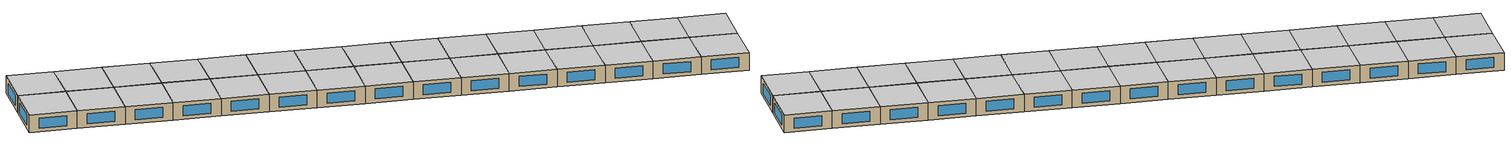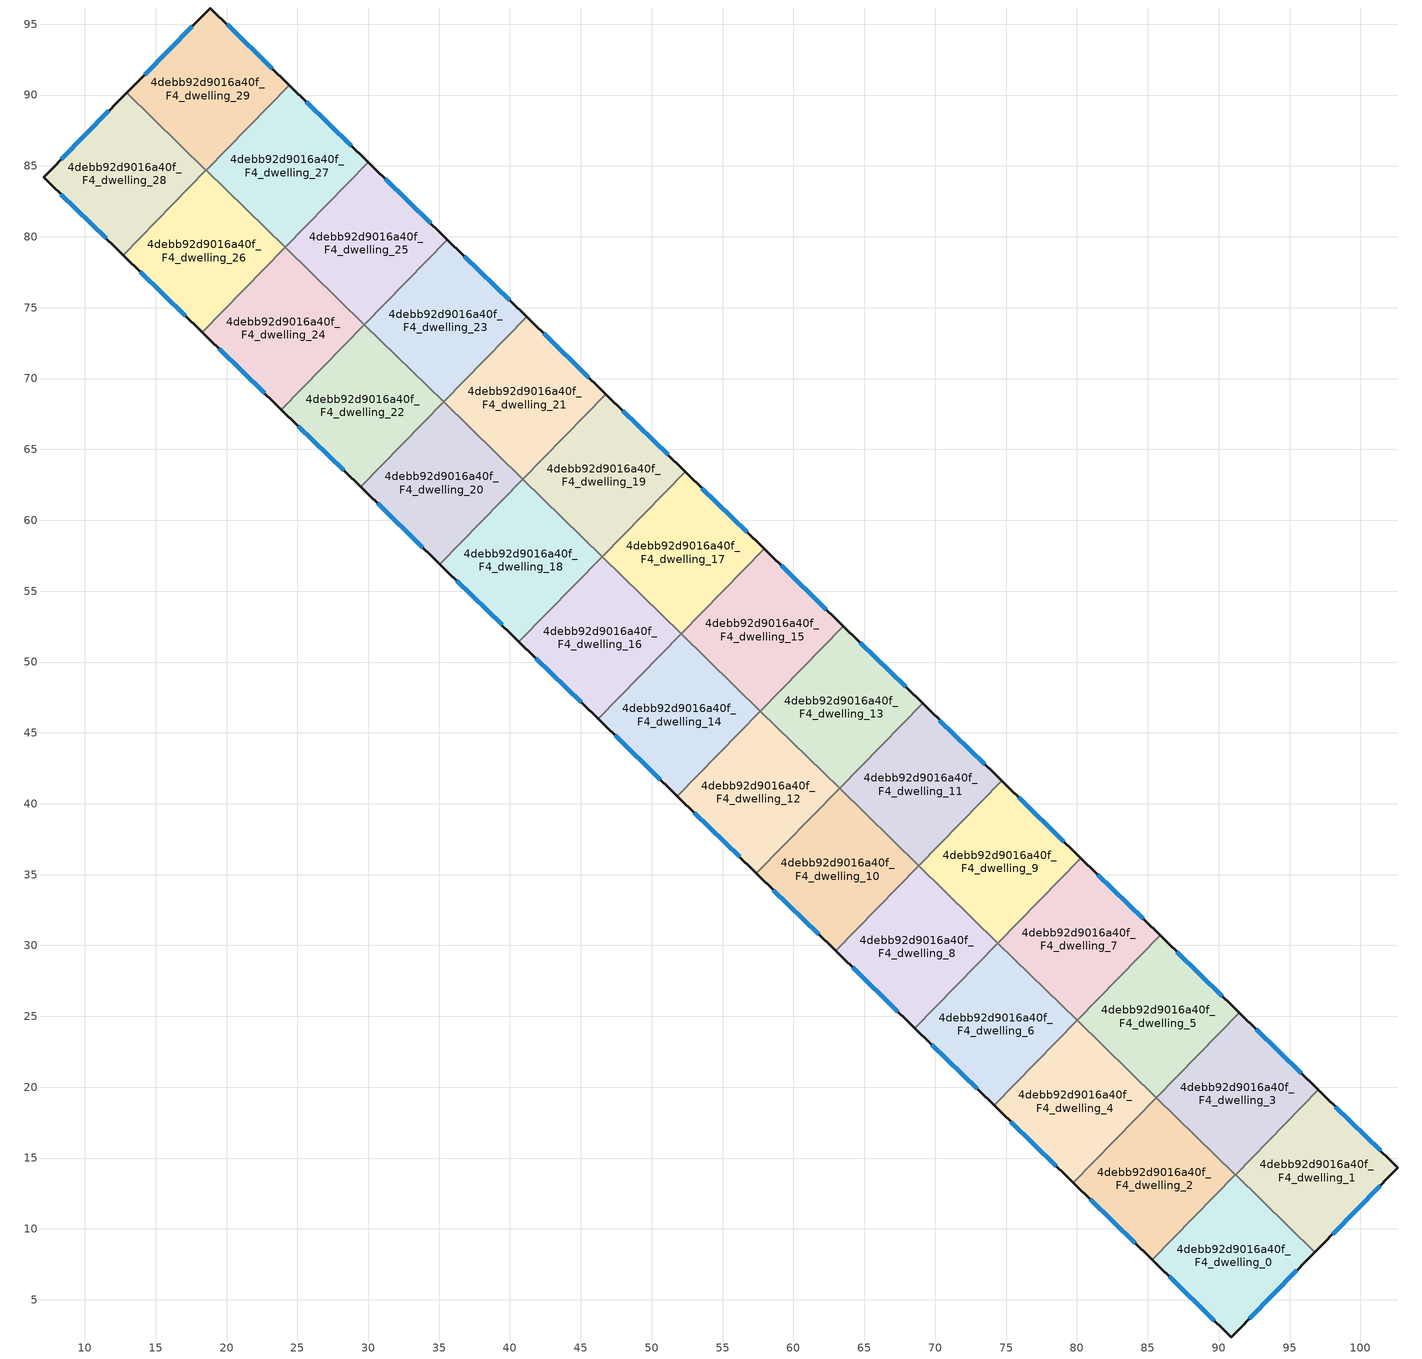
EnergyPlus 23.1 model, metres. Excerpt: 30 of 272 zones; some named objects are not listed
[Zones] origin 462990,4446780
4debb92d9016a40f_F4_dwelling_0
 floor to 4debb92d9016a40f_F3_dwelling_0 (EU_floor_Construction): 96.78,8.37 90.88,2.38 85.32,7.81 91.19,13.82 z12
 wall outside (EU_wall_Construction): 85.32,7.81 90.88,2.38 96.78,8.37 z12:15
 wall to 4debb92d9016a40f_F4_dwelling_1 (EU_wall_Construction): 96.78,8.37 91.19,13.82 z12:15
 wall to 4debb92d9016a40f_F4_dwelling_2 (EU_wall_Construction): 91.18,13.81 85.32,7.81 z12:15
 wall to 4debb92d9016a40f_F4_dwelling_3 (EU_wall_Construction): 91.19,13.82 91.18,13.81 z12:15
 window (EU_Window_Construction): 92.15,3.66 95.51,7.08 / 86.51,6.65 89.69,3.54 z12.64:14.36
 ceiling to 4debb92d9016a40f_F5_dwelling_0 (EU_floor_Construction): 90.88,2.38 96.78,8.37 91.19,13.82 85.32,7.81 z15
4debb92d9016a40f_F4_dwelling_1
 floor to 4debb92d9016a40f_F3_dwelling_1 (EU_floor_Construction): 102.64,14.33 96.78,8.37 91.19,13.82 97.03,19.8 z12
 wall outside (EU_wall_Construction): 96.78,8.37 102.64,14.33 97.03,19.8 z12:15
 wall to 4debb92d9016a40f_F4_dwelling_3 (EU_wall_Construction): 97.03,19.8 91.19,13.82 z12:15
 window (EU_Window_Construction): 98.03,9.64 101.39,13.05 / 101.44,15.5 98.24,18.63 z12.64:14.36
 ceiling to 4debb92d9016a40f_F5_dwelling_1 (EU_floor_Construction): 96.78,8.37 102.64,14.33 97.03,19.8 91.19,13.82 z15
4debb92d9016a40f_F4_dwelling_10
 floor to 4debb92d9016a40f_F3_dwelling_10 (EU_floor_Construction): 68.84,35.62 62.98,29.63 57.39,35.08 63.25,41.08 z12
 wall outside (EU_wall_Construction): 57.39,35.08 62.98,29.63 z12:15
 wall to 4debb92d9016a40f_F4_dwelling_12 (EU_wall_Construction): 63.25,41.08 57.39,35.08 z12:15
 wall to 4debb92d9016a40f_F4_dwelling_8 (EU_wall_Construction): 62.98,29.63 68.84,35.62 z12:15
 wall to 4debb92d9016a40f_F4_dwelling_11 (EU_wall_Construction): 68.84,35.62 63.25,41.08 z12:15
 window (EU_Window_Construction): 58.59,33.91 61.78,30.79 z12.64:14.36
 ceiling to 4debb92d9016a40f_F5_dwelling_10 (EU_floor_Construction): 62.98,29.63 68.84,35.62 63.25,41.08 57.39,35.08 z15
4debb92d9016a40f_F4_dwelling_11
 floor to 4debb92d9016a40f_F3_dwelling_11 (EU_floor_Construction): 74.69,41.62 68.84,35.62 63.25,41.08 69.1,47.08 z12
 wall outside (EU_wall_Construction): 74.69,41.62 69.1,47.08 z12:15
 wall to 4debb92d9016a40f_F4_dwelling_13 (EU_wall_Construction): 69.1,47.08 63.25,41.08 z12:15
 wall to 4debb92d9016a40f_F4_dwelling_9 (EU_wall_Construction): 68.84,35.62 74.69,41.62 z12:15
 window (EU_Window_Construction): 73.49,42.79 70.3,45.91 z12.64:14.36
 ceiling to 4debb92d9016a40f_F5_dwelling_11 (EU_floor_Construction): 68.84,35.62 74.69,41.62 69.1,47.08 63.25,41.08 z15
4debb92d9016a40f_F4_dwelling_12
 floor to 4debb92d9016a40f_F3_dwelling_12 (EU_floor_Construction): 63.25,41.08 57.39,35.08 51.81,40.54 57.66,46.53 z12
 wall outside (EU_wall_Construction): 51.81,40.54 57.39,35.08 z12:15
 wall to 4debb92d9016a40f_F4_dwelling_14 (EU_wall_Construction): 57.66,46.53 51.81,40.54 z12:15
 wall to 4debb92d9016a40f_F4_dwelling_13 (EU_wall_Construction): 63.25,41.08 57.66,46.53 z12:15
 window (EU_Window_Construction): 53,39.37 56.2,36.25 z12.64:14.36
 ceiling to 4debb92d9016a40f_F5_dwelling_12 (EU_floor_Construction): 57.39,35.08 63.25,41.08 57.66,46.53 51.81,40.54 z15
4debb92d9016a40f_F4_dwelling_13
 floor to 4debb92d9016a40f_F3_dwelling_13 (EU_floor_Construction): 69.1,47.08 63.25,41.08 57.66,46.53 63.52,52.53 z12
 wall outside (EU_wall_Construction): 69.1,47.08 63.52,52.53 z12:15
 wall to 4debb92d9016a40f_F4_dwelling_15 (EU_wall_Construction): 63.52,52.53 57.66,46.53 z12:15
 window (EU_Window_Construction): 67.91,48.24 64.72,51.36 z12.64:14.36
 ceiling to 4debb92d9016a40f_F5_dwelling_13 (EU_floor_Construction): 63.25,41.08 69.1,47.08 63.52,52.53 57.66,46.53 z15
4debb92d9016a40f_F4_dwelling_14
 floor to 4debb92d9016a40f_F3_dwelling_14 (EU_floor_Construction): 57.66,46.53 51.81,40.54 46.22,45.99 52.08,51.99 z12
 wall outside (EU_wall_Construction): 46.22,45.99 51.81,40.54 z12:15
 wall to 4debb92d9016a40f_F4_dwelling_16 (EU_wall_Construction): 52.08,51.99 46.22,45.99 z12:15
 wall to 4debb92d9016a40f_F4_dwelling_15 (EU_wall_Construction): 57.66,46.53 52.08,51.99 z12:15
 window (EU_Window_Construction): 47.42,44.82 50.61,41.7 z12.64:14.36
 ceiling to 4debb92d9016a40f_F5_dwelling_14 (EU_floor_Construction): 51.81,40.54 57.66,46.53 52.08,51.99 46.22,45.99 z15
4debb92d9016a40f_F4_dwelling_15
 floor to 4debb92d9016a40f_F3_dwelling_15 (EU_floor_Construction): 63.52,52.53 57.66,46.53 52.08,51.99 57.93,57.99 z12
 wall outside (EU_wall_Construction): 63.52,52.53 57.93,57.99 z12:15
 wall to 4debb92d9016a40f_F4_dwelling_17 (EU_wall_Construction): 57.93,57.99 52.08,51.99 z12:15
 window (EU_Window_Construction): 62.32,53.7 59.13,56.82 z12.64:14.36
 ceiling to 4debb92d9016a40f_F5_dwelling_15 (EU_floor_Construction): 57.66,46.53 63.52,52.53 57.93,57.99 52.08,51.99 z15
4debb92d9016a40f_F4_dwelling_16
 floor to 4debb92d9016a40f_F3_dwelling_16 (EU_floor_Construction): 52.08,51.99 46.22,45.99 40.64,51.44 46.49,57.44 z12
 wall outside (EU_wall_Construction): 40.64,51.44 46.22,45.99 z12:15
 wall to 4debb92d9016a40f_F4_dwelling_18 (EU_wall_Construction): 46.49,57.44 40.64,51.44 z12:15
 wall to 4debb92d9016a40f_F4_dwelling_17 (EU_wall_Construction): 52.08,51.99 46.49,57.44 z12:15
 window (EU_Window_Construction): 41.83,50.27 45.02,47.16 z12.64:14.36
 ceiling to 4debb92d9016a40f_F5_dwelling_16 (EU_floor_Construction): 46.22,45.99 52.08,51.99 46.49,57.44 40.64,51.44 z15
4debb92d9016a40f_F4_dwelling_17
 floor to 4debb92d9016a40f_F3_dwelling_17 (EU_floor_Construction): 57.93,57.99 52.08,51.99 46.49,57.44 52.35,63.44 z12
 wall outside (EU_wall_Construction): 57.93,57.99 52.35,63.44 z12:15
 wall to 4debb92d9016a40f_F4_dwelling_19 (EU_wall_Construction): 52.35,63.44 46.49,57.44 z12:15
 window (EU_Window_Construction): 56.74,59.15 53.54,62.27 z12.64:14.36
 ceiling to 4debb92d9016a40f_F5_dwelling_17 (EU_floor_Construction): 52.08,51.99 57.93,57.99 52.35,63.44 46.49,57.44 z15
4debb92d9016a40f_F4_dwelling_18
 floor to 4debb92d9016a40f_F3_dwelling_18 (EU_floor_Construction): 46.49,57.44 40.64,51.44 35.05,56.9 40.91,62.89 z12
 wall outside (EU_wall_Construction): 35.05,56.9 40.64,51.44 z12:15
 wall to 4debb92d9016a40f_F4_dwelling_20 (EU_wall_Construction): 40.91,62.89 35.05,56.9 z12:15
 wall to 4debb92d9016a40f_F4_dwelling_19 (EU_wall_Construction): 46.49,57.44 40.91,62.89 z12:15
 window (EU_Window_Construction): 36.25,55.73 39.44,52.61 z12.64:14.36
 ceiling to 4debb92d9016a40f_F5_dwelling_18 (EU_floor_Construction): 40.64,51.44 46.49,57.44 40.91,62.89 35.05,56.9 z15
4debb92d9016a40f_F4_dwelling_19
 floor to 4debb92d9016a40f_F3_dwelling_19 (EU_floor_Construction): 52.35,63.44 46.49,57.44 40.91,62.89 46.76,68.89 z12
 wall outside (EU_wall_Construction): 52.35,63.44 46.76,68.89 z12:15
 wall to 4debb92d9016a40f_F4_dwelling_21 (EU_wall_Construction): 46.76,68.89 40.91,62.89 z12:15
 window (EU_Window_Construction): 51.15,64.61 47.96,67.72 z12.64:14.36
 ceiling to 4debb92d9016a40f_F5_dwelling_19 (EU_floor_Construction): 46.49,57.44 52.35,63.44 46.76,68.89 40.91,62.89 z15
4debb92d9016a40f_F4_dwelling_2
 floor to 4debb92d9016a40f_F3_dwelling_2 (EU_floor_Construction): 91.18,13.81 85.32,7.81 79.73,13.26 85.59,19.26 z12
 wall outside (EU_wall_Construction): 79.73,13.26 85.32,7.81 z12:15
 wall to 4debb92d9016a40f_F4_dwelling_4 (EU_wall_Construction): 85.59,19.26 79.73,13.26 z12:15
 wall to 4debb92d9016a40f_F4_dwelling_3 (EU_wall_Construction): 91.18,13.81 85.59,19.26 z12:15
 window (EU_Window_Construction): 80.93,12.1 84.12,8.98 z12.64:14.36
 ceiling to 4debb92d9016a40f_F5_dwelling_2 (EU_floor_Construction): 85.32,7.81 91.18,13.81 85.59,19.26 79.73,13.26 z15
4debb92d9016a40f_F4_dwelling_20
 floor to 4debb92d9016a40f_F3_dwelling_20 (EU_floor_Construction): 40.91,62.89 35.05,56.9 29.46,62.35 35.32,68.35 z12
 wall outside (EU_wall_Construction): 29.46,62.35 35.05,56.9 z12:15
 wall to 4debb92d9016a40f_F4_dwelling_22 (EU_wall_Construction): 35.32,68.35 29.46,62.35 z12:15
 wall to 4debb92d9016a40f_F4_dwelling_21 (EU_wall_Construction): 40.91,62.89 35.32,68.35 z12:15
 window (EU_Window_Construction): 30.66,61.18 33.85,58.07 z12.64:14.36
 ceiling to 4debb92d9016a40f_F5_dwelling_20 (EU_floor_Construction): 35.05,56.9 40.91,62.89 35.32,68.35 29.46,62.35 z15
4debb92d9016a40f_F4_dwelling_21
 floor to 4debb92d9016a40f_F3_dwelling_21 (EU_floor_Construction): 46.76,68.89 40.91,62.89 35.32,68.35 41.18,74.35 z12
 wall outside (EU_wall_Construction): 46.76,68.89 41.18,74.35 z12:15
 wall to 4debb92d9016a40f_F4_dwelling_23 (EU_wall_Construction): 41.18,74.35 35.32,68.35 z12:15
 window (EU_Window_Construction): 45.57,70.06 42.37,73.18 z12.64:14.36
 ceiling to 4debb92d9016a40f_F5_dwelling_21 (EU_floor_Construction): 40.91,62.89 46.76,68.89 41.18,74.35 35.32,68.35 z15
4debb92d9016a40f_F4_dwelling_22
 floor to 4debb92d9016a40f_F3_dwelling_22 (EU_floor_Construction): 35.32,68.35 29.46,62.35 23.88,67.81 29.73,73.8 z12
 wall outside (EU_wall_Construction): 23.88,67.81 29.46,62.35 z12:15
 wall to 4debb92d9016a40f_F4_dwelling_24 (EU_wall_Construction): 29.73,73.8 23.88,67.81 z12:15
 wall to 4debb92d9016a40f_F4_dwelling_23 (EU_wall_Construction): 35.32,68.35 29.73,73.8 z12:15
 window (EU_Window_Construction): 25.07,66.64 28.27,63.52 z12.64:14.36
 ceiling to 4debb92d9016a40f_F5_dwelling_22 (EU_floor_Construction): 29.46,62.35 35.32,68.35 29.73,73.8 23.88,67.81 z15
4debb92d9016a40f_F4_dwelling_23
 floor to 4debb92d9016a40f_F3_dwelling_23 (EU_floor_Construction): 41.18,74.35 35.32,68.35 29.73,73.8 35.59,79.8 z12
 wall outside (EU_wall_Construction): 41.18,74.35 35.59,79.8 z12:15
 wall to 4debb92d9016a40f_F4_dwelling_25 (EU_wall_Construction): 35.59,79.8 29.73,73.8 z12:15
 window (EU_Window_Construction): 39.98,75.52 36.79,78.63 z12.64:14.36
 ceiling to 4debb92d9016a40f_F5_dwelling_23 (EU_floor_Construction): 35.32,68.35 41.18,74.35 35.59,79.8 29.73,73.8 z15
4debb92d9016a40f_F4_dwelling_24
 floor to 4debb92d9016a40f_F3_dwelling_24 (EU_floor_Construction): 29.73,73.8 23.88,67.81 18.29,73.26 24.15,79.26 z12
 wall outside (EU_wall_Construction): 18.29,73.26 23.88,67.81 z12:15
 wall to 4debb92d9016a40f_F4_dwelling_26 (EU_wall_Construction): 24.15,79.26 18.29,73.26 z12:15
 wall to 4debb92d9016a40f_F4_dwelling_25 (EU_wall_Construction): 29.73,73.8 24.15,79.26 z12:15
 window (EU_Window_Construction): 19.49,72.09 22.68,68.97 z12.64:14.36
 ceiling to 4debb92d9016a40f_F5_dwelling_24 (EU_floor_Construction): 23.88,67.81 29.73,73.8 24.15,79.26 18.29,73.26 z15
4debb92d9016a40f_F4_dwelling_25
 floor to 4debb92d9016a40f_F3_dwelling_25 (EU_floor_Construction): 35.59,79.8 29.73,73.8 24.15,79.26 30,85.26 z12
 wall outside (EU_wall_Construction): 35.59,79.8 30,85.26 z12:15
 wall to 4debb92d9016a40f_F4_dwelling_27 (EU_wall_Construction): 30,85.26 24.15,79.26 z12:15
 window (EU_Window_Construction): 34.39,80.97 31.2,84.09 z12.64:14.36
 ceiling to 4debb92d9016a40f_F5_dwelling_25 (EU_floor_Construction): 29.73,73.8 35.59,79.8 30,85.26 24.15,79.26 z15
4debb92d9016a40f_F4_dwelling_26
 floor to 4debb92d9016a40f_F3_dwelling_26 (EU_floor_Construction): 24.15,79.26 18.29,73.26 12.71,78.71 18.56,84.71 z12
 wall outside (EU_wall_Construction): 12.71,78.71 18.29,73.26 z12:15
 wall to 4debb92d9016a40f_F4_dwelling_27 (EU_wall_Construction): 24.15,79.26 18.56,84.71 z12:15
 wall to 4debb92d9016a40f_F4_dwelling_28 (EU_wall_Construction): 18.55,84.7 12.71,78.71 z12:15
 wall to 4debb92d9016a40f_F4_dwelling_29 (EU_wall_Construction): 18.56,84.71 18.55,84.7 z12:15
 window (EU_Window_Construction): 13.9,77.55 17.1,74.43 z12.64:14.36
 ceiling to 4debb92d9016a40f_F5_dwelling_26 (EU_floor_Construction): 18.29,73.26 24.15,79.26 18.56,84.71 12.71,78.71 z15
4debb92d9016a40f_F4_dwelling_27
 floor to 4debb92d9016a40f_F3_dwelling_27 (EU_floor_Construction): 30,85.26 24.15,79.26 18.56,84.71 24.42,90.71 z12
 wall outside (EU_wall_Construction): 30,85.26 24.42,90.71 z12:15
 wall to 4debb92d9016a40f_F4_dwelling_29 (EU_wall_Construction): 24.42,90.71 18.56,84.71 z12:15
 window (EU_Window_Construction): 28.81,86.42 25.62,89.54 z12.64:14.36
 ceiling to 4debb92d9016a40f_F5_dwelling_27 (EU_floor_Construction): 24.15,79.26 30,85.26 24.42,90.71 18.56,84.71 z15
4debb92d9016a40f_F4_dwelling_28
 floor to 4debb92d9016a40f_F3_dwelling_28 (EU_floor_Construction): 18.55,84.7 12.71,78.71 7.1,84.19 12.97,90.16 z12
 wall outside (EU_wall_Construction): 12.97,90.16 7.1,84.19 12.71,78.71 z12:15
 wall to 4debb92d9016a40f_F4_dwelling_29 (EU_wall_Construction): 18.55,84.7 12.97,90.16 z12:15
 window (EU_Window_Construction): 11.71,88.88 8.35,85.47 / 8.3,83.02 11.5,79.89 z12.64:14.36
 ceiling to 4debb92d9016a40f_F5_dwelling_28 (EU_floor_Construction): 12.71,78.71 18.55,84.7 12.97,90.16 7.1,84.19 z15
4debb92d9016a40f_F4_dwelling_29
 floor to 4debb92d9016a40f_F3_dwelling_29 (EU_floor_Construction): 24.42,90.71 18.55,84.7 12.97,90.16 18.85,96.14 z12
 wall outside (EU_wall_Construction): 24.42,90.71 18.85,96.14 12.97,90.16 z12:15
 window (EU_Window_Construction): 17.59,94.86 14.23,91.44 / 23.23,91.87 20.05,94.98 z12.64:14.36
 ceiling to 4debb92d9016a40f_F5_dwelling_29 (EU_floor_Construction): 18.55,84.7 24.42,90.71 18.85,96.14 12.97,90.16 z15
4debb92d9016a40f_F4_dwelling_3
 floor to 4debb92d9016a40f_F3_dwelling_3 (EU_floor_Construction): 97.03,19.8 91.18,13.81 85.59,19.26 91.45,25.26 z12
 wall outside (EU_wall_Construction): 97.03,19.8 91.45,25.26 z12:15
 wall to 4debb92d9016a40f_F4_dwelling_5 (EU_wall_Construction): 91.45,25.26 85.59,19.26 z12:15
 window (EU_Window_Construction): 95.84,20.97 92.64,24.09 z12.64:14.36
 ceiling to 4debb92d9016a40f_F5_dwelling_3 (EU_floor_Construction): 91.18,13.81 97.03,19.8 91.45,25.26 85.59,19.26 z15
4debb92d9016a40f_F4_dwelling_4
 floor to 4debb92d9016a40f_F3_dwelling_4 (EU_floor_Construction): 85.59,19.26 79.73,13.26 74.15,18.72 80.01,24.72 z12
 wall outside (EU_wall_Construction): 74.15,18.72 79.73,13.26 z12:15
 wall to 4debb92d9016a40f_F4_dwelling_6 (EU_wall_Construction): 80.01,24.72 74.15,18.72 z12:15
 wall to 4debb92d9016a40f_F4_dwelling_5 (EU_wall_Construction): 85.59,19.26 80.01,24.72 z12:15
 window (EU_Window_Construction): 75.35,17.55 78.54,14.43 z12.64:14.36
 ceiling to 4debb92d9016a40f_F5_dwelling_4 (EU_floor_Construction): 79.73,13.26 85.59,19.26 80.01,24.72 74.15,18.72 z15
4debb92d9016a40f_F4_dwelling_5
 floor to 4debb92d9016a40f_F3_dwelling_5 (EU_floor_Construction): 91.45,25.26 85.59,19.26 80.01,24.72 85.86,30.71 z12
 wall outside (EU_wall_Construction): 91.45,25.26 85.86,30.71 z12:15
 wall to 4debb92d9016a40f_F4_dwelling_7 (EU_wall_Construction): 85.86,30.71 80.01,24.72 z12:15
 window (EU_Window_Construction): 90.25,26.43 87.06,29.55 z12.64:14.36
 ceiling to 4debb92d9016a40f_F5_dwelling_5 (EU_floor_Construction): 85.59,19.26 91.45,25.26 85.86,30.71 80.01,24.72 z15
4debb92d9016a40f_F4_dwelling_6
 floor to 4debb92d9016a40f_F3_dwelling_6 (EU_floor_Construction): 80.01,24.72 74.15,18.72 68.56,24.17 74.42,30.17 z12
 wall outside (EU_wall_Construction): 68.56,24.17 74.15,18.72 z12:15
 wall to 4debb92d9016a40f_F4_dwelling_8 (EU_wall_Construction): 74.42,30.17 68.56,24.17 z12:15
 wall to 4debb92d9016a40f_F4_dwelling_7 (EU_wall_Construction): 74.15,18.72 80.01,24.72 74.42,30.17 z12:15
 window (EU_Window_Construction): 69.76,23 72.95,19.89 z12.64:14.36
 ceiling to 4debb92d9016a40f_F5_dwelling_6 (EU_floor_Construction): 74.15,18.72 80.01,24.72 74.42,30.17 68.56,24.17 z15
4debb92d9016a40f_F4_dwelling_7
 floor to 4debb92d9016a40f_F3_dwelling_7 (EU_floor_Construction): 85.86,30.71 80.01,24.72 74.42,30.17 80.28,36.17 z12
 wall outside (EU_wall_Construction): 85.86,30.71 80.28,36.17 z12:15
 wall to 4debb92d9016a40f_F4_dwelling_9 (EU_wall_Construction): 80.28,36.17 74.42,30.17 z12:15
 wall adiabatic (EU_wall_Construction): 74.15,18.72 80.01,24.72 z12:15
 window (EU_Window_Construction): 84.67,31.88 81.47,35 z12.64:14.36
 ceiling to 4debb92d9016a40f_F5_dwelling_7 (EU_floor_Construction): 80.01,24.72 85.86,30.71 80.28,36.17 74.42,30.17 z15
4debb92d9016a40f_F4_dwelling_8
 floor to 4debb92d9016a40f_F3_dwelling_8 (EU_floor_Construction): 74.42,30.17 68.56,24.17 62.98,29.63 68.84,35.62 z12
 wall outside (EU_wall_Construction): 62.98,29.63 68.56,24.17 z12:15
 wall to 4debb92d9016a40f_F4_dwelling_9 (EU_wall_Construction): 74.42,30.17 68.84,35.62 z12:15
 window (EU_Window_Construction): 64.17,28.46 67.37,25.34 z12.64:14.36
 ceiling to 4debb92d9016a40f_F5_dwelling_8 (EU_floor_Construction): 68.56,24.17 74.42,30.17 68.84,35.62 62.98,29.63 z15
4debb92d9016a40f_F4_dwelling_9
 floor to 4debb92d9016a40f_F3_dwelling_9 (EU_floor_Construction): 80.28,36.17 74.42,30.17 68.84,35.62 74.69,41.62 z12
 wall outside (EU_wall_Construction): 80.28,36.17 74.69,41.62 z12:15
 window (EU_Window_Construction): 79.08,37.34 75.89,40.45 z12.64:14.36
 ceiling to 4debb92d9016a40f_F5_dwelling_9 (EU_floor_Construction): 74.42,30.17 80.28,36.17 74.69,41.62 68.84,35.62 z15
[Building]
EU S2 Campaign: North Axis=0; Terrain=City; Solar Distribution=FullExterior
[Site:Location]
Yerevan-Zvartnots.Intl.AP: Latitude=40.15; Longitude=44.383; Time Zone=4; Elevation=854
[SizingPeriod:WeatherFileDays]
AnnualSizingPeriod: Begin Month=1; Begin Day of Month=1; End Month=12; End Day of Month=31; Day of Week for Start Day=Monday; Use Weather File Daylight Saving Period=No; Use Weather File Rain and Snow Indicators=No
[MATERIAL]
EU_InternalMass_Material: Roughness=MediumRough; Thickness=0.1; Conductivity=1; Density=1800; Specific Heat=900; Thermal Absorptance=0.9; Solar Absorptance=0.7; Visible Absorptance=0.7
[MATERIAL:NOMASS] Roughness=MediumRough; Thermal Absorptance=0.9; Solar Absorptance=0.7; Visible Absorptance=0.7
Name | Thermal Resistance
EU_wall_NoMass | 1.05043
EU_floor_NoMass | 0.478065
[WINDOWMATERIAL:SIMPLEGLAZINGSYSTEM]
EU_Window_SimpleGlazing: UFactor=2.5566; Solar Heat Gain Coefficient=0.75; Visible Transmittance=0.75
[CONSTRUCTION]
EU_wall_Construction: EU_wall_NoMass
EU_floor_Construction: EU_floor_NoMass
EU_Window_Construction: EU_Window_SimpleGlazing
EU_InternalMass_Construction: EU_InternalMass_Material
[ZONE] Type=1; Multiplier=1; Ceiling Height=autocalculate; Floor Area=autocalculate; Part of Total Floor Area=Yes
Name | Volume
4debb92d9016a40f_F4_dwelling_0; 4debb92d9016a40f_F4_dwelling_11; 4debb92d9016a40f_F4_dwelling_14; 4debb92d9016a40f_F4_dwelling_22; 4debb92d9016a40f_F4_dwelling_24 | 196.331
4debb92d9016a40f_F4_dwelling_1; 4debb92d9016a40f_F4_dwelling_28 | 196.335
4debb92d9016a40f_F4_dwelling_10 | 196.347
4debb92d9016a40f_F4_dwelling_12; 4debb92d9016a40f_F4_dwelling_2 | 196.313
4debb92d9016a40f_F4_dwelling_13; 4debb92d9016a40f_F4_dwelling_27; 4debb92d9016a40f_F4_dwelling_8 | 196.33
4debb92d9016a40f_F4_dwelling_15; 4debb92d9016a40f_F4_dwelling_23 | 196.364
4debb92d9016a40f_F4_dwelling_16; 4debb92d9016a40f_F4_dwelling_21; 4debb92d9016a40f_F4_dwelling_3; 4debb92d9016a40f_F4_dwelling_6 | 196.329
4debb92d9016a40f_F4_dwelling_17 | 196.3125
4debb92d9016a40f_F4_dwelling_18; 4debb92d9016a40f_F4_dwelling_19; 4debb92d9016a40f_F4_dwelling_25; 4debb92d9016a40f_F4_dwelling_5 | 196.348
4debb92d9016a40f_F4_dwelling_20 | 196.295
4debb92d9016a40f_F4_dwelling_26 | 196.314
4debb92d9016a40f_F4_dwelling_29 | 196.332
4debb92d9016a40f_F4_dwelling_4 | 196.365
4debb92d9016a40f_F4_dwelling_7 | 196.321
4debb92d9016a40f_F4_dwelling_9 | 196.312
[INTERNALMASS] Construction=EU_InternalMass_Construction
Name | Zone or ZoneList | Surface Area
4debb92d9016a40f_F4_dwelling_0_EU_InternalMass | 4debb92d9016a40f_F4_dwelling_0 | 65.4444
4debb92d9016a40f_F4_dwelling_1_EU_InternalMass | 4debb92d9016a40f_F4_dwelling_1 | 65.4458
4debb92d9016a40f_F4_dwelling_2_EU_InternalMass | 4debb92d9016a40f_F4_dwelling_2 | 65.4389
4debb92d9016a40f_F4_dwelling_3_EU_InternalMass | 4debb92d9016a40f_F4_dwelling_3 | 65.4432
4debb92d9016a40f_F4_dwelling_4_EU_InternalMass | 4debb92d9016a40f_F4_dwelling_4 | 65.4534
4debb92d9016a40f_F4_dwelling_5_EU_InternalMass | 4debb92d9016a40f_F4_dwelling_5 | 65.4479
4debb92d9016a40f_F4_dwelling_6_EU_InternalMass | 4debb92d9016a40f_F4_dwelling_6 | 65.4361
4debb92d9016a40f_F4_dwelling_7_EU_InternalMass | 4debb92d9016a40f_F4_dwelling_7 | 65.4475
4debb92d9016a40f_F4_dwelling_8_EU_InternalMass | 4debb92d9016a40f_F4_dwelling_8 | 65.4432
4debb92d9016a40f_F4_dwelling_9_EU_InternalMass | 4debb92d9016a40f_F4_dwelling_9 | 65.4389
4debb92d9016a40f_F4_dwelling_10_EU_InternalMass | 4debb92d9016a40f_F4_dwelling_10 | 65.4504
4debb92d9016a40f_F4_dwelling_11_EU_InternalMass | 4debb92d9016a40f_F4_dwelling_11 | 65.445
4debb92d9016a40f_F4_dwelling_12_EU_InternalMass | 4debb92d9016a40f_F4_dwelling_12 | 65.439
4debb92d9016a40f_F4_dwelling_13_EU_InternalMass | 4debb92d9016a40f_F4_dwelling_13 | 65.4418
4debb92d9016a40f_F4_dwelling_14_EU_InternalMass | 4debb92d9016a40f_F4_dwelling_14 | 65.4436
4debb92d9016a40f_F4_dwelling_15_EU_InternalMass | 4debb92d9016a40f_F4_dwelling_15 | 65.4534
4debb92d9016a40f_F4_dwelling_16_EU_InternalMass | 4debb92d9016a40f_F4_dwelling_16 | 65.4432
4debb92d9016a40f_F4_dwelling_17_EU_InternalMass | 4debb92d9016a40f_F4_dwelling_17 | 65.4389
4debb92d9016a40f_F4_dwelling_18_EU_InternalMass | 4debb92d9016a40f_F4_dwelling_18 | 65.4507
4debb92d9016a40f_F4_dwelling_19_EU_InternalMass | 4debb92d9016a40f_F4_dwelling_19 | 65.4507
4debb92d9016a40f_F4_dwelling_20_EU_InternalMass | 4debb92d9016a40f_F4_dwelling_20 | 65.4332
4debb92d9016a40f_F4_dwelling_21_EU_InternalMass | 4debb92d9016a40f_F4_dwelling_21 | 65.4415
4debb92d9016a40f_F4_dwelling_22_EU_InternalMass | 4debb92d9016a40f_F4_dwelling_22 | 65.4436
4debb92d9016a40f_F4_dwelling_23_EU_InternalMass | 4debb92d9016a40f_F4_dwelling_23 | 65.4534
4debb92d9016a40f_F4_dwelling_24_EU_InternalMass | 4debb92d9016a40f_F4_dwelling_24 | 65.4422
4debb92d9016a40f_F4_dwelling_25_EU_InternalMass | 4debb92d9016a40f_F4_dwelling_25 | 65.4505
4debb92d9016a40f_F4_dwelling_26_EU_InternalMass | 4debb92d9016a40f_F4_dwelling_26 | 65.4379
4debb92d9016a40f_F4_dwelling_27_EU_InternalMass | 4debb92d9016a40f_F4_dwelling_27 | 65.4445
4debb92d9016a40f_F4_dwelling_28_EU_InternalMass | 4debb92d9016a40f_F4_dwelling_28 | 65.4458
4debb92d9016a40f_F4_dwelling_29_EU_InternalMass | 4debb92d9016a40f_F4_dwelling_29 | 65.4433
[OTHEREQUIPMENT] Fuel Type=Electricity; Design Level Calculation Method=Watts/Area; Power per Zone Floor Area=1; Fraction Latent=0; Fraction Radiant=0; Fraction Lost=0; Carbon Dioxide Generation Rate=0; EndUse Subcategory=EU_Step8_InternalGains
Name | Zone or ZoneList or Space or SpaceList | Schedule
EU_Step8_InternalGain_4debb92d9016a40f_F4_dwelling_0_f000 | 4debb92d9016a40f_F4_dwelling_0 | EU_Step8_GainSchedule_4debb92d9016a40f_F4_dwelling_0_f000
EU_Step8_InternalGain_4debb92d9016a40f_F4_dwelling_1_f000 | 4debb92d9016a40f_F4_dwelling_1 | EU_Step8_GainSchedule_4debb92d9016a40f_F4_dwelling_1_f000
EU_Step8_InternalGain_4debb92d9016a40f_F4_dwelling_2_f000 | 4debb92d9016a40f_F4_dwelling_2 | EU_Step8_GainSchedule_4debb92d9016a40f_F4_dwelling_2_f000
EU_Step8_InternalGain_4debb92d9016a40f_F4_dwelling_3_f000 | 4debb92d9016a40f_F4_dwelling_3 | EU_Step8_GainSchedule_4debb92d9016a40f_F4_dwelling_3_f000
EU_Step8_InternalGain_4debb92d9016a40f_F4_dwelling_4_f000 | 4debb92d9016a40f_F4_dwelling_4 | EU_Step8_GainSchedule_4debb92d9016a40f_F4_dwelling_4_f000
EU_Step8_InternalGain_4debb92d9016a40f_F4_dwelling_5_f000 | 4debb92d9016a40f_F4_dwelling_5 | EU_Step8_GainSchedule_4debb92d9016a40f_F4_dwelling_5_f000
EU_Step8_InternalGain_4debb92d9016a40f_F4_dwelling_6_f000 | 4debb92d9016a40f_F4_dwelling_6 | EU_Step8_GainSchedule_4debb92d9016a40f_F4_dwelling_6_f000
EU_Step8_InternalGain_4debb92d9016a40f_F4_dwelling_7_f000 | 4debb92d9016a40f_F4_dwelling_7 | EU_Step8_GainSchedule_4debb92d9016a40f_F4_dwelling_7_f000
EU_Step8_InternalGain_4debb92d9016a40f_F4_dwelling_8_f000 | 4debb92d9016a40f_F4_dwelling_8 | EU_Step8_GainSchedule_4debb92d9016a40f_F4_dwelling_8_f000
EU_Step8_InternalGain_4debb92d9016a40f_F4_dwelling_9_f000 | 4debb92d9016a40f_F4_dwelling_9 | EU_Step8_GainSchedule_4debb92d9016a40f_F4_dwelling_9_f000
EU_Step8_InternalGain_4debb92d9016a40f_F4_dwelling_10_f000 | 4debb92d9016a40f_F4_dwelling_10 | EU_Step8_GainSchedule_4debb92d9016a40f_F4_dwelling_10_f000
EU_Step8_InternalGain_4debb92d9016a40f_F4_dwelling_11_f000 | 4debb92d9016a40f_F4_dwelling_11 | EU_Step8_GainSchedule_4debb92d9016a40f_F4_dwelling_11_f000
EU_Step8_InternalGain_4debb92d9016a40f_F4_dwelling_12_f000 | 4debb92d9016a40f_F4_dwelling_12 | EU_Step8_GainSchedule_4debb92d9016a40f_F4_dwelling_12_f000
EU_Step8_InternalGain_4debb92d9016a40f_F4_dwelling_13_f000 | 4debb92d9016a40f_F4_dwelling_13 | EU_Step8_GainSchedule_4debb92d9016a40f_F4_dwelling_13_f000
EU_Step8_InternalGain_4debb92d9016a40f_F4_dwelling_14_f000 | 4debb92d9016a40f_F4_dwelling_14 | EU_Step8_GainSchedule_4debb92d9016a40f_F4_dwelling_14_f000
EU_Step8_InternalGain_4debb92d9016a40f_F4_dwelling_15_f000 | 4debb92d9016a40f_F4_dwelling_15 | EU_Step8_GainSchedule_4debb92d9016a40f_F4_dwelling_15_f000
EU_Step8_InternalGain_4debb92d9016a40f_F4_dwelling_16_f000 | 4debb92d9016a40f_F4_dwelling_16 | EU_Step8_GainSchedule_4debb92d9016a40f_F4_dwelling_16_f000
EU_Step8_InternalGain_4debb92d9016a40f_F4_dwelling_17_f000 | 4debb92d9016a40f_F4_dwelling_17 | EU_Step8_GainSchedule_4debb92d9016a40f_F4_dwelling_17_f000
EU_Step8_InternalGain_4debb92d9016a40f_F4_dwelling_18_f000 | 4debb92d9016a40f_F4_dwelling_18 | EU_Step8_GainSchedule_4debb92d9016a40f_F4_dwelling_18_f000
EU_Step8_InternalGain_4debb92d9016a40f_F4_dwelling_19_f000 | 4debb92d9016a40f_F4_dwelling_19 | EU_Step8_GainSchedule_4debb92d9016a40f_F4_dwelling_19_f000
EU_Step8_InternalGain_4debb92d9016a40f_F4_dwelling_20_f000 | 4debb92d9016a40f_F4_dwelling_20 | EU_Step8_GainSchedule_4debb92d9016a40f_F4_dwelling_20_f000
EU_Step8_InternalGain_4debb92d9016a40f_F4_dwelling_21_f000 | 4debb92d9016a40f_F4_dwelling_21 | EU_Step8_GainSchedule_4debb92d9016a40f_F4_dwelling_21_f000
EU_Step8_InternalGain_4debb92d9016a40f_F4_dwelling_22_f000 | 4debb92d9016a40f_F4_dwelling_22 | EU_Step8_GainSchedule_4debb92d9016a40f_F4_dwelling_22_f000
EU_Step8_InternalGain_4debb92d9016a40f_F4_dwelling_23_f000 | 4debb92d9016a40f_F4_dwelling_23 | EU_Step8_GainSchedule_4debb92d9016a40f_F4_dwelling_23_f000
EU_Step8_InternalGain_4debb92d9016a40f_F4_dwelling_24_f000 | 4debb92d9016a40f_F4_dwelling_24 | EU_Step8_GainSchedule_4debb92d9016a40f_F4_dwelling_24_f000
EU_Step8_InternalGain_4debb92d9016a40f_F4_dwelling_25_f000 | 4debb92d9016a40f_F4_dwelling_25 | EU_Step8_GainSchedule_4debb92d9016a40f_F4_dwelling_25_f000
EU_Step8_InternalGain_4debb92d9016a40f_F4_dwelling_26_f000 | 4debb92d9016a40f_F4_dwelling_26 | EU_Step8_GainSchedule_4debb92d9016a40f_F4_dwelling_26_f000
EU_Step8_InternalGain_4debb92d9016a40f_F4_dwelling_27_f000 | 4debb92d9016a40f_F4_dwelling_27 | EU_Step8_GainSchedule_4debb92d9016a40f_F4_dwelling_27_f000
EU_Step8_InternalGain_4debb92d9016a40f_F4_dwelling_28_f000 | 4debb92d9016a40f_F4_dwelling_28 | EU_Step8_GainSchedule_4debb92d9016a40f_F4_dwelling_28_f000
EU_Step8_InternalGain_4debb92d9016a40f_F4_dwelling_29_f000 | 4debb92d9016a40f_F4_dwelling_29 | EU_Step8_GainSchedule_4debb92d9016a40f_F4_dwelling_29_f000
[ZONEVENTILATION:DESIGNFLOWRATE] Schedule=EU_AlwaysOn; Design Flow Rate Calculation Method=AirChanges/Hour; Air Changes per Hour=0.557805; Ventilation Type=Natural; Fan Pressure Rise=0; Fan Total Efficiency=1; Constant Term Coefficient=1; Temperature Term Coefficient=0; Velocity Term Coefficient=0; Velocity Squared Term Coefficient=0; Minimum Indoor Temperature=-100; Maximum Indoor Temperature=100; Delta Temperature=-100; Minimum Outdoor Temperature=-100; Maximum Outdoor Temperature=100; Maximum Wind Speed=40
Name | Zone or ZoneList or Space or SpaceList
EU_ConstantAir_4debb92d9016a40f_F4_dwelling_0 | 4debb92d9016a40f_F4_dwelling_0
EU_ConstantAir_4debb92d9016a40f_F4_dwelling_1 | 4debb92d9016a40f_F4_dwelling_1
EU_ConstantAir_4debb92d9016a40f_F4_dwelling_2 | 4debb92d9016a40f_F4_dwelling_2
EU_ConstantAir_4debb92d9016a40f_F4_dwelling_3 | 4debb92d9016a40f_F4_dwelling_3
EU_ConstantAir_4debb92d9016a40f_F4_dwelling_4 | 4debb92d9016a40f_F4_dwelling_4
EU_ConstantAir_4debb92d9016a40f_F4_dwelling_5 | 4debb92d9016a40f_F4_dwelling_5
EU_ConstantAir_4debb92d9016a40f_F4_dwelling_6 | 4debb92d9016a40f_F4_dwelling_6
EU_ConstantAir_4debb92d9016a40f_F4_dwelling_7 | 4debb92d9016a40f_F4_dwelling_7
EU_ConstantAir_4debb92d9016a40f_F4_dwelling_8 | 4debb92d9016a40f_F4_dwelling_8
EU_ConstantAir_4debb92d9016a40f_F4_dwelling_9 | 4debb92d9016a40f_F4_dwelling_9
EU_ConstantAir_4debb92d9016a40f_F4_dwelling_10 | 4debb92d9016a40f_F4_dwelling_10
EU_ConstantAir_4debb92d9016a40f_F4_dwelling_11 | 4debb92d9016a40f_F4_dwelling_11
EU_ConstantAir_4debb92d9016a40f_F4_dwelling_12 | 4debb92d9016a40f_F4_dwelling_12
EU_ConstantAir_4debb92d9016a40f_F4_dwelling_13 | 4debb92d9016a40f_F4_dwelling_13
EU_ConstantAir_4debb92d9016a40f_F4_dwelling_14 | 4debb92d9016a40f_F4_dwelling_14
EU_ConstantAir_4debb92d9016a40f_F4_dwelling_15 | 4debb92d9016a40f_F4_dwelling_15
EU_ConstantAir_4debb92d9016a40f_F4_dwelling_16 | 4debb92d9016a40f_F4_dwelling_16
EU_ConstantAir_4debb92d9016a40f_F4_dwelling_17 | 4debb92d9016a40f_F4_dwelling_17
EU_ConstantAir_4debb92d9016a40f_F4_dwelling_18 | 4debb92d9016a40f_F4_dwelling_18
EU_ConstantAir_4debb92d9016a40f_F4_dwelling_19 | 4debb92d9016a40f_F4_dwelling_19
EU_ConstantAir_4debb92d9016a40f_F4_dwelling_20 | 4debb92d9016a40f_F4_dwelling_20
EU_ConstantAir_4debb92d9016a40f_F4_dwelling_21 | 4debb92d9016a40f_F4_dwelling_21
EU_ConstantAir_4debb92d9016a40f_F4_dwelling_22 | 4debb92d9016a40f_F4_dwelling_22
EU_ConstantAir_4debb92d9016a40f_F4_dwelling_23 | 4debb92d9016a40f_F4_dwelling_23
EU_ConstantAir_4debb92d9016a40f_F4_dwelling_24 | 4debb92d9016a40f_F4_dwelling_24
EU_ConstantAir_4debb92d9016a40f_F4_dwelling_25 | 4debb92d9016a40f_F4_dwelling_25
EU_ConstantAir_4debb92d9016a40f_F4_dwelling_26 | 4debb92d9016a40f_F4_dwelling_26
EU_ConstantAir_4debb92d9016a40f_F4_dwelling_27 | 4debb92d9016a40f_F4_dwelling_27
EU_ConstantAir_4debb92d9016a40f_F4_dwelling_28 | 4debb92d9016a40f_F4_dwelling_28
EU_ConstantAir_4debb92d9016a40f_F4_dwelling_29 | 4debb92d9016a40f_F4_dwelling_29
[HVACTEMPLATE:ZONE:IDEALLOADSAIRSYSTEM] System Availability Schedule=EU_AlwaysOn; Maximum Heating Supply Air Temperature=50; Minimum Cooling Supply Air Temperature=13; Maximum Heating Supply Air Humidity Ratio=0.0156; Minimum Cooling Supply Air Humidity Ratio=0.0077; Heating Limit=NoLimit; Cooling Limit=NoLimit; Heating Availability Schedule=EU_AlwaysOn; Cooling Availability Schedule=EU_CoolingOff; Dehumidification Control Type=ConstantSensibleHeatRatio; Cooling Sensible Heat Ratio=0.7; Dehumidification Setpoint=60; Humidification Control Type=None; Humidification Setpoint=30; Outdoor Air Method=None; Outdoor Air Flow Rate per Person=0.00944; Outdoor Air Flow Rate per Zone Floor Area=0; Outdoor Air Flow Rate per Zone=0; Demand Controlled Ventilation Type=None; Outdoor Air Economizer Type=NoEconomizer; Heat Recovery Type=None; Sensible Heat Recovery Effectiveness=0.7; Latent Heat Recovery Effectiveness=0.65
Name | Template Thermostat
4debb92d9016a40f_F4_dwelling_0 | EU_HeatOnly_4debb92d9016a40f_F4_dwelling_0
4debb92d9016a40f_F4_dwelling_1 | EU_HeatOnly_4debb92d9016a40f_F4_dwelling_1
4debb92d9016a40f_F4_dwelling_2 | EU_HeatOnly_4debb92d9016a40f_F4_dwelling_2
4debb92d9016a40f_F4_dwelling_3 | EU_HeatOnly_4debb92d9016a40f_F4_dwelling_3
4debb92d9016a40f_F4_dwelling_4 | EU_HeatOnly_4debb92d9016a40f_F4_dwelling_4
4debb92d9016a40f_F4_dwelling_5 | EU_HeatOnly_4debb92d9016a40f_F4_dwelling_5
4debb92d9016a40f_F4_dwelling_6 | EU_HeatOnly_4debb92d9016a40f_F4_dwelling_6
4debb92d9016a40f_F4_dwelling_7 | EU_HeatOnly_4debb92d9016a40f_F4_dwelling_7
4debb92d9016a40f_F4_dwelling_8 | EU_HeatOnly_4debb92d9016a40f_F4_dwelling_8
4debb92d9016a40f_F4_dwelling_9 | EU_HeatOnly_4debb92d9016a40f_F4_dwelling_9
4debb92d9016a40f_F4_dwelling_10 | EU_HeatOnly_4debb92d9016a40f_F4_dwelling_10
4debb92d9016a40f_F4_dwelling_11 | EU_HeatOnly_4debb92d9016a40f_F4_dwelling_11
4debb92d9016a40f_F4_dwelling_12 | EU_HeatOnly_4debb92d9016a40f_F4_dwelling_12
4debb92d9016a40f_F4_dwelling_13 | EU_HeatOnly_4debb92d9016a40f_F4_dwelling_13
4debb92d9016a40f_F4_dwelling_14 | EU_HeatOnly_4debb92d9016a40f_F4_dwelling_14
4debb92d9016a40f_F4_dwelling_15 | EU_HeatOnly_4debb92d9016a40f_F4_dwelling_15
4debb92d9016a40f_F4_dwelling_16 | EU_HeatOnly_4debb92d9016a40f_F4_dwelling_16
4debb92d9016a40f_F4_dwelling_17 | EU_HeatOnly_4debb92d9016a40f_F4_dwelling_17
4debb92d9016a40f_F4_dwelling_18 | EU_HeatOnly_4debb92d9016a40f_F4_dwelling_18
4debb92d9016a40f_F4_dwelling_19 | EU_HeatOnly_4debb92d9016a40f_F4_dwelling_19
4debb92d9016a40f_F4_dwelling_20 | EU_HeatOnly_4debb92d9016a40f_F4_dwelling_20
4debb92d9016a40f_F4_dwelling_21 | EU_HeatOnly_4debb92d9016a40f_F4_dwelling_21
4debb92d9016a40f_F4_dwelling_22 | EU_HeatOnly_4debb92d9016a40f_F4_dwelling_22
4debb92d9016a40f_F4_dwelling_23 | EU_HeatOnly_4debb92d9016a40f_F4_dwelling_23
4debb92d9016a40f_F4_dwelling_24 | EU_HeatOnly_4debb92d9016a40f_F4_dwelling_24
4debb92d9016a40f_F4_dwelling_25 | EU_HeatOnly_4debb92d9016a40f_F4_dwelling_25
4debb92d9016a40f_F4_dwelling_26 | EU_HeatOnly_4debb92d9016a40f_F4_dwelling_26
4debb92d9016a40f_F4_dwelling_27 | EU_HeatOnly_4debb92d9016a40f_F4_dwelling_27
4debb92d9016a40f_F4_dwelling_28 | EU_HeatOnly_4debb92d9016a40f_F4_dwelling_28
4debb92d9016a40f_F4_dwelling_29 | EU_HeatOnly_4debb92d9016a40f_F4_dwelling_29
[SIZING:ZONE] Zone Cooling Design Supply Air Temperature Input Method=SupplyAirTemperature; Zone Cooling Design Supply Air Temperature=13; Zone Heating Design Supply Air Temperature Input Method=SupplyAirTemperature; Zone Heating Design Supply Air Temperature=50; Zone Cooling Design Supply Air Humidity Ratio=0.008; Zone Heating Design Supply Air Humidity Ratio=0.008; Cooling Design Air Flow Method=DesignDay; Cooling Design Air Flow Rate=0; Cooling Minimum Air Flow per Zone Floor Area=0.000762; Cooling Minimum Air Flow=0; Cooling Minimum Air Flow Fraction=0.2; Heating Design Air Flow Method=DesignDay; Heating Design Air Flow Rate=0; Heating Maximum Air Flow per Zone Floor Area=0.002032; Heating Maximum Air Flow=0.141576; Heating Maximum Air Flow Fraction=0.3; Account for Dedicated Outdoor Air System=No; Dedicated Outdoor Air System Control Strategy=NeutralSupplyAir; Dedicated Outdoor Air Low Setpoint Temperature for Design=autosize; Dedicated Outdoor Air High Setpoint Temperature for Design=autosize; Zone Load Sizing Method=Sensible Load Only No Latent Load; Zone Latent Cooling Design Supply Air Humidity Ratio Input Method=HumidityRatioDifference; Zone Cooling Design Supply Air Humidity Ratio Difference=0.005; Zone Latent Heating Design Supply Air Humidity Ratio Input Method=HumidityRatioDifference; Zone Humidification Design Supply Air Humidity Ratio Difference=0.005
4debb92d9016a40f_F4_dwelling_0; 4debb92d9016a40f_F4_dwelling_1; 4debb92d9016a40f_F4_dwelling_2; 4debb92d9016a40f_F4_dwelling_3; 4debb92d9016a40f_F4_dwelling_4; 4debb92d9016a40f_F4_dwelling_5; 4debb92d9016a40f_F4_dwelling_6; 4debb92d9016a40f_F4_dwelling_7; 4debb92d9016a40f_F4_dwelling_8; 4debb92d9016a40f_F4_dwelling_9; 4debb92d9016a40f_F4_dwelling_10; 4debb92d9016a40f_F4_dwelling_11; 4debb92d9016a40f_F4_dwelling_12; 4debb92d9016a40f_F4_dwelling_13; 4debb92d9016a40f_F4_dwelling_14; 4debb92d9016a40f_F4_dwelling_15; 4debb92d9016a40f_F4_dwelling_16; 4debb92d9016a40f_F4_dwelling_17; 4debb92d9016a40f_F4_dwelling_18; 4debb92d9016a40f_F4_dwelling_19; 4debb92d9016a40f_F4_dwelling_20; 4debb92d9016a40f_F4_dwelling_21; 4debb92d9016a40f_F4_dwelling_22; 4debb92d9016a40f_F4_dwelling_23; 4debb92d9016a40f_F4_dwelling_24; 4debb92d9016a40f_F4_dwelling_25; 4debb92d9016a40f_F4_dwelling_26; 4debb92d9016a40f_F4_dwelling_27; 4debb92d9016a40f_F4_dwelling_28; 4debb92d9016a40f_F4_dwelling_29
[SCHEDULE:CONSTANT]
Name | Hourly Value
EU_AlwaysOn | 1
EU_CoolingOff | 0
[SCHEDULE:FILE] Column Number=1; Rows to Skip at Top=0; Number of Hours of Data=8760; Column Separator=Comma; Interpolate to Timestep=No; Minutes per Item=60; Adjust Schedule for Daylight Savings=Yes
Name | File
EU_Step8_GainSchedule_4debb92d9016a40f_F4_dwelling_0_f000 | ../../schedules/4debb92d9016a40f/4debb92d9016a40f_F4_dwelling_0_f000_gain.csv
EU_Step8_GainSchedule_4debb92d9016a40f_F4_dwelling_1_f000 | ../../schedules/4debb92d9016a40f/4debb92d9016a40f_F4_dwelling_1_f000_gain.csv
EU_Step8_GainSchedule_4debb92d9016a40f_F4_dwelling_2_f000 | ../../schedules/4debb92d9016a40f/4debb92d9016a40f_F4_dwelling_2_f000_gain.csv
EU_Step8_GainSchedule_4debb92d9016a40f_F4_dwelling_3_f000 | ../../schedules/4debb92d9016a40f/4debb92d9016a40f_F4_dwelling_3_f000_gain.csv
EU_Step8_GainSchedule_4debb92d9016a40f_F4_dwelling_4_f000 | ../../schedules/4debb92d9016a40f/4debb92d9016a40f_F4_dwelling_4_f000_gain.csv
EU_Step8_GainSchedule_4debb92d9016a40f_F4_dwelling_5_f000 | ../../schedules/4debb92d9016a40f/4debb92d9016a40f_F4_dwelling_5_f000_gain.csv
EU_Step8_GainSchedule_4debb92d9016a40f_F4_dwelling_6_f000 | ../../schedules/4debb92d9016a40f/4debb92d9016a40f_F4_dwelling_6_f000_gain.csv
EU_Step8_GainSchedule_4debb92d9016a40f_F4_dwelling_7_f000 | ../../schedules/4debb92d9016a40f/4debb92d9016a40f_F4_dwelling_7_f000_gain.csv
EU_Step8_GainSchedule_4debb92d9016a40f_F4_dwelling_8_f000 | ../../schedules/4debb92d9016a40f/4debb92d9016a40f_F4_dwelling_8_f000_gain.csv
EU_Step8_GainSchedule_4debb92d9016a40f_F4_dwelling_9_f000 | ../../schedules/4debb92d9016a40f/4debb92d9016a40f_F4_dwelling_9_f000_gain.csv
EU_Step8_GainSchedule_4debb92d9016a40f_F4_dwelling_10_f000 | ../../schedules/4debb92d9016a40f/4debb92d9016a40f_F4_dwelling_10_f000_gain.csv
EU_Step8_GainSchedule_4debb92d9016a40f_F4_dwelling_11_f000 | ../../schedules/4debb92d9016a40f/4debb92d9016a40f_F4_dwelling_11_f000_gain.csv
EU_Step8_GainSchedule_4debb92d9016a40f_F4_dwelling_12_f000 | ../../schedules/4debb92d9016a40f/4debb92d9016a40f_F4_dwelling_12_f000_gain.csv
EU_Step8_GainSchedule_4debb92d9016a40f_F4_dwelling_13_f000 | ../../schedules/4debb92d9016a40f/4debb92d9016a40f_F4_dwelling_13_f000_gain.csv
EU_Step8_GainSchedule_4debb92d9016a40f_F4_dwelling_14_f000 | ../../schedules/4debb92d9016a40f/4debb92d9016a40f_F4_dwelling_14_f000_gain.csv
EU_Step8_GainSchedule_4debb92d9016a40f_F4_dwelling_15_f000 | ../../schedules/4debb92d9016a40f/4debb92d9016a40f_F4_dwelling_15_f000_gain.csv
EU_Step8_GainSchedule_4debb92d9016a40f_F4_dwelling_16_f000 | ../../schedules/4debb92d9016a40f/4debb92d9016a40f_F4_dwelling_16_f000_gain.csv
EU_Step8_GainSchedule_4debb92d9016a40f_F4_dwelling_17_f000 | ../../schedules/4debb92d9016a40f/4debb92d9016a40f_F4_dwelling_17_f000_gain.csv
EU_Step8_GainSchedule_4debb92d9016a40f_F4_dwelling_18_f000 | ../../schedules/4debb92d9016a40f/4debb92d9016a40f_F4_dwelling_18_f000_gain.csv
EU_Step8_GainSchedule_4debb92d9016a40f_F4_dwelling_19_f000 | ../../schedules/4debb92d9016a40f/4debb92d9016a40f_F4_dwelling_19_f000_gain.csv
EU_Step8_GainSchedule_4debb92d9016a40f_F4_dwelling_20_f000 | ../../schedules/4debb92d9016a40f/4debb92d9016a40f_F4_dwelling_20_f000_gain.csv
EU_Step8_GainSchedule_4debb92d9016a40f_F4_dwelling_21_f000 | ../../schedules/4debb92d9016a40f/4debb92d9016a40f_F4_dwelling_21_f000_gain.csv
EU_Step8_GainSchedule_4debb92d9016a40f_F4_dwelling_22_f000 | ../../schedules/4debb92d9016a40f/4debb92d9016a40f_F4_dwelling_22_f000_gain.csv
EU_Step8_GainSchedule_4debb92d9016a40f_F4_dwelling_23_f000 | ../../schedules/4debb92d9016a40f/4debb92d9016a40f_F4_dwelling_23_f000_gain.csv
EU_Step8_GainSchedule_4debb92d9016a40f_F4_dwelling_24_f000 | ../../schedules/4debb92d9016a40f/4debb92d9016a40f_F4_dwelling_24_f000_gain.csv
EU_Step8_GainSchedule_4debb92d9016a40f_F4_dwelling_25_f000 | ../../schedules/4debb92d9016a40f/4debb92d9016a40f_F4_dwelling_25_f000_gain.csv
EU_Step8_GainSchedule_4debb92d9016a40f_F4_dwelling_26_f000 | ../../schedules/4debb92d9016a40f/4debb92d9016a40f_F4_dwelling_26_f000_gain.csv
EU_Step8_GainSchedule_4debb92d9016a40f_F4_dwelling_27_f000 | ../../schedules/4debb92d9016a40f/4debb92d9016a40f_F4_dwelling_27_f000_gain.csv
EU_Step8_GainSchedule_4debb92d9016a40f_F4_dwelling_28_f000 | ../../schedules/4debb92d9016a40f/4debb92d9016a40f_F4_dwelling_28_f000_gain.csv
EU_Step8_GainSchedule_4debb92d9016a40f_F4_dwelling_29_f000 | ../../schedules/4debb92d9016a40f/4debb92d9016a40f_F4_dwelling_29_f000_gain.csv
